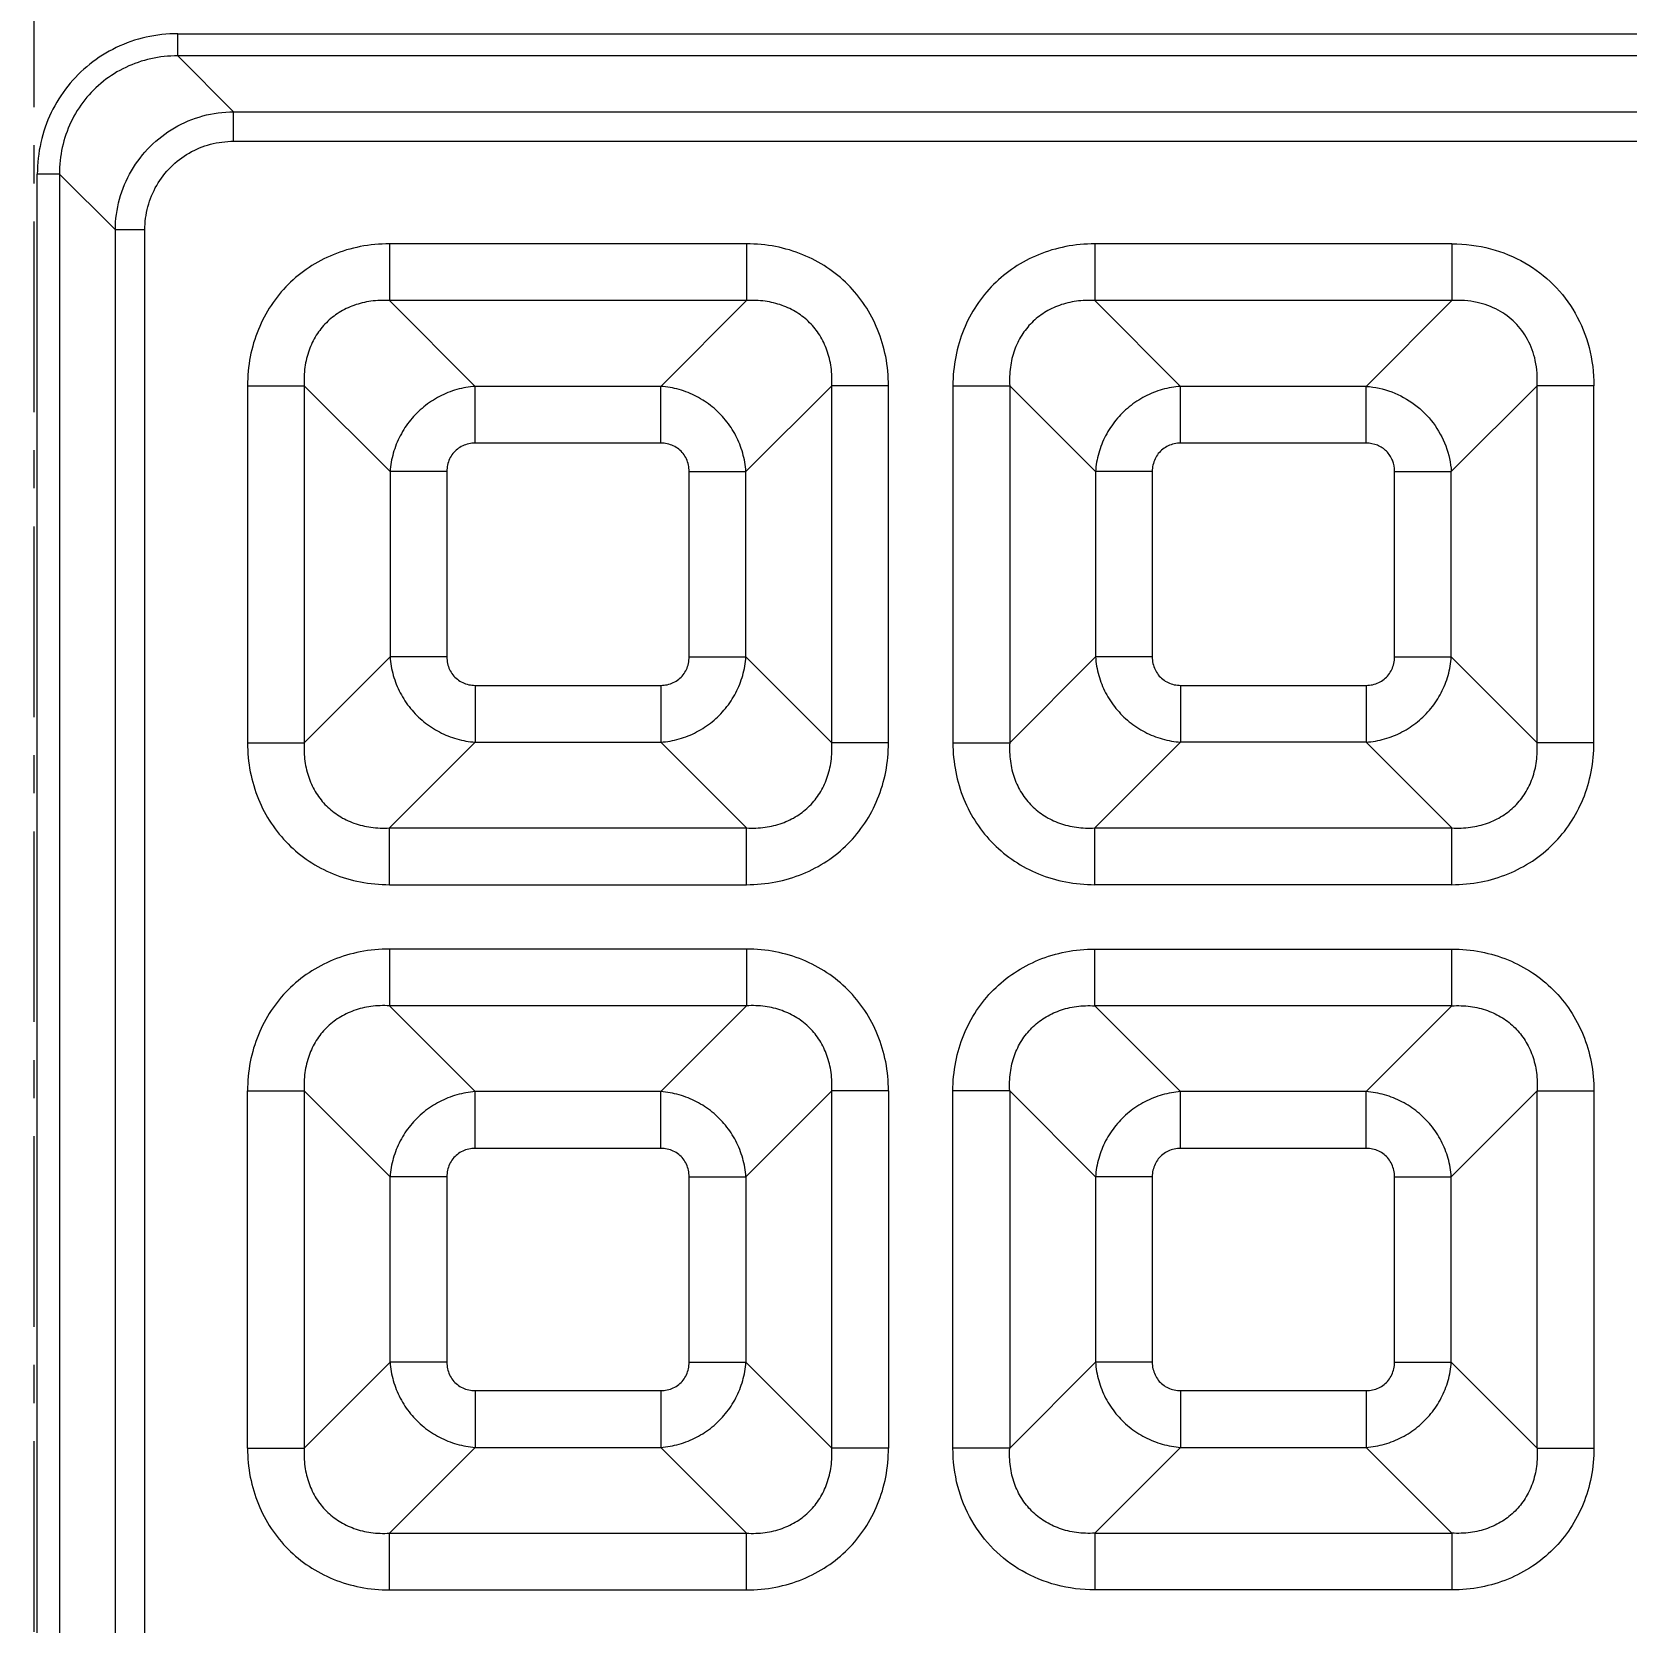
# Model space of a CAD drawing. Header units: millimetres. Extents: x 5536 to 6151, y 463 to 893.
# Drawn here: x 6035.2 to 6088.4, y 592 to 645 of the extents above; entities that cross this region are included whole.
import ezdxf

# ---------------------------------------------------------------- set-up
doc = ezdxf.new("R2010")
doc.units = ezdxf.units.MM
doc.header["$LTSCALE"] = 0.2
doc.linetypes.add('CENTER', pattern=[50.8, 31.75, -6.35, 6.35, -6.35])
doc.layers.get('0').update_dxf_attribs({"lineweight": 18})
doc.layers.add('poumianxian', color=2, linetype='Continuous', lineweight=18)
doc.layers.add('图层1', color=1, linetype='CENTER', lineweight=18)
doc.styles.add('標準', font='', dxfattribs={"width": 0.667})
doc.styles.get('標準').set_extended_font_data('pmingliu')
doc.dimstyles.new('222222', dxfattribs={"dimtxt": 4.5, "dimasz": 4.5, "dimexe": 1.25, "dimexo": 0.625, "dimtad": 1, "dimdsep": 46, "dimtxsty": '標準', "dimblk": '_CAXARROW', "dimcen": 0, "dimdle": 9, "dimclrd": 6, "dimclre": 6, "dimclrt": 2, "dimadec": 0, "dimazin": 0, "dimtfac": 0.707107, "dimtofl": 0, "dimtmove": 2, "dimatfit": 3, "dimfxl": 0, "dimfrac": 2, "dimtolj": 1, "dimarcsym": 0})
doc.dimstyles.new('ISO-25', dxfattribs={"dimtxt": 2.5, "dimasz": 2.5, "dimexe": 1.25, "dimexo": 0.625, "dimtad": 1, "dimdsep": 46, "dimtxsty": 'Standard', "dimblk": '_CAXARROW', "dimcen": 0, "dimdle": 5, "dimclrd": 4, "dimclre": 4, "dimclrt": 3, "dimadec": 0, "dimazin": 0, "dimtfac": 0.707107, "dimtofl": 0, "dimtmove": 2, "dimatfit": 3, "dimfxl": 0, "dimfrac": 2, "dimarcsym": 0})

# ---------------------------------------------------------------- blocks, each defined once
blk = doc.blocks.new('*X6')
at = {"layer": 'poumianxian'}
blk.add_hatch(color=6, dxfattribs=at).paths.add_polyline_path([(6122.675, 711.828), (6123.522, 710.591), (6119.386, 708.667)], flags=0)
at = {"layer": 'poumianxian', "color": 6, "lineweight": -2}
blk.add_line((6139.007, 722.105), (6123.098, 711.21), dxfattribs=at)
at = {"layer": 'poumianxian', "insert": (6131.14, 720.511), "char_height": 4.5, "width": 42.93346, "attachment_point": 5, "rotation": 34.4063, "style": '標準'}
blk.add_mtext('\\T1.004;%%C203.82', dxfattribs=at)
blk = doc.blocks.new('_CAXARROW')
blk.add_hatch(color=0).paths.add_polyline_path([(0, 0), (-1, 0.125), (-1, -0.125)], flags=0)
blk = doc.blocks.new('*X67')
at = {"layer": 'poumianxian'}
blk.add_hatch(color=6, dxfattribs=at).paths.add_polyline_path([(6068.567, 554.118), (6067.144, 553.641), (6066.427, 558.147)], flags=0)
at = {"layer": 'poumianxian', "color": 6, "lineweight": -2}
blk.add_line((6073.406, 537.303), (6067.855, 553.88), dxfattribs=at)
at = {"layer": 'poumianxian', "color": 2, "insert": (6074.341, 544.461), "char_height": 4.5, "width": 35.18959, "attachment_point": 5, "rotation": 288.5135, "style": '標準'}
blk.add_mtext('\\T1.004;R98.01', dxfattribs=at)

msp = doc.modelspace()

# ---------------------------------------------------------------- linework, layer by layer
for p, q in [((6040.105, 644.962), (6121.102, 644.962)), ((6040.105, 644.224), (6040.105, 644.962)), ((6119.944, 644.224), (6040.105, 644.224)), ((6041.966, 642.363), (6040.105, 644.224)), ((6041.966, 642.363), (6118.031, 642.363)), ((6041.966, 641.378), (6041.966, 642.363)), ((6041.966, 641.378), (6117.518, 641.378)), ((6035.427, 559.288), (6035.427, 640.284)), ((6036.166, 640.284), (6035.427, 640.284)), ((6036.166, 640.284), (6036.166, 560.445)), ((6038.026, 638.424), (6036.166, 640.284)), ((6039.011, 638.424), (6038.026, 638.424)), ((6038.026, 562.358), (6038.026, 638.424)), ((6039.011, 562.871), (6039.011, 638.424)), ((6059.055, 637.96), (6047.157, 637.96)), ((6047.157, 637.96), (6047.157, 636.069)), ((6059.055, 637.96), (6059.055, 636.069)), ((6082.555, 637.96), (6070.657, 637.96)), ((6070.657, 637.96), (6070.657, 636.069)), ((6082.555, 637.96), (6082.555, 636.069)), ((6059.055, 636.069), (6047.157, 636.069)), ((6050.016, 633.21), (6047.157, 636.069)), ((6056.197, 633.21), (6059.055, 636.069)), ((6082.555, 636.069), (6070.657, 636.069)), ((6073.516, 633.21), (6070.657, 636.069)), ((6079.697, 633.21), (6082.555, 636.069)), ((6042.43, 633.232), (6044.321, 633.232)), ((6042.43, 633.232), (6042.43, 621.334)), ((6047.179, 630.373), (6044.321, 633.232)), ((6044.321, 633.232), (6044.321, 621.334)), ((6056.197, 633.21), (6050.016, 633.21)), ((6050.016, 631.319), (6050.016, 633.21)), ((6056.197, 631.319), (6056.197, 633.21)), ((6059.033, 630.373), (6061.892, 633.232)), ((6063.783, 633.232), (6061.892, 633.232)), ((6061.892, 621.334), (6061.892, 633.232)), ((6063.783, 621.334), (6063.783, 633.232)), ((6065.93, 633.232), (6067.821, 633.232)), ((6065.93, 633.232), (6065.93, 621.334)), ((6070.679, 630.373), (6067.821, 633.232)), ((6067.821, 633.232), (6067.821, 621.334)), ((6079.697, 633.21), (6073.516, 633.21)), ((6073.516, 631.319), (6073.516, 633.21)), ((6079.697, 631.319), (6079.697, 633.21)), ((6082.533, 630.373), (6085.392, 633.232)), ((6087.283, 633.232), (6085.392, 633.232)), ((6085.392, 621.334), (6085.392, 633.232)), ((6087.283, 621.334), (6087.283, 633.232)), ((6056.197, 631.319), (6050.016, 631.319)), ((6079.697, 631.319), (6073.516, 631.319)), ((6049.07, 630.373), (6047.179, 630.373)), ((6047.179, 630.373), (6047.179, 624.193)), ((6049.07, 630.373), (6049.07, 624.193)), ((6057.142, 630.373), (6059.033, 630.373)), ((6057.142, 624.193), (6057.142, 630.373)), ((6059.033, 624.193), (6059.033, 630.373)), ((6072.57, 630.373), (6070.679, 630.373)), ((6070.679, 630.373), (6070.679, 624.193)), ((6072.57, 630.373), (6072.57, 624.193)), ((6080.642, 630.373), (6082.533, 630.373)), ((6080.642, 624.193), (6080.642, 630.373)), ((6082.533, 624.193), (6082.533, 630.373)), ((6047.179, 624.193), (6044.321, 621.334)), ((6049.07, 624.193), (6047.179, 624.193)), ((6057.142, 624.193), (6059.033, 624.193)), ((6059.033, 624.193), (6061.892, 621.334)), ((6070.679, 624.193), (6067.821, 621.334)), ((6072.57, 624.193), (6070.679, 624.193)), ((6080.642, 624.193), (6082.533, 624.193)), ((6082.533, 624.193), (6085.392, 621.334)), ((6050.016, 623.247), (6056.197, 623.247)), ((6050.016, 623.247), (6050.016, 621.356)), ((6056.197, 623.247), (6056.197, 621.356)), ((6073.516, 623.247), (6079.697, 623.247)), ((6073.516, 623.247), (6073.516, 621.356)), ((6079.697, 623.247), (6079.697, 621.356)), ((6042.43, 621.334), (6044.321, 621.334)), ((6050.016, 621.356), (6047.157, 618.497)), ((6050.016, 621.356), (6056.197, 621.356)), ((6056.197, 621.356), (6059.055, 618.497)), ((6063.783, 621.334), (6061.892, 621.334)), ((6065.93, 621.334), (6067.821, 621.334)), ((6073.516, 621.356), (6070.657, 618.497)), ((6079.697, 621.356), (6073.516, 621.356)), ((6079.697, 621.356), (6082.555, 618.497)), ((6087.283, 621.334), (6085.392, 621.334)), ((6047.157, 618.497), (6059.055, 618.497)), ((6047.157, 616.606), (6047.157, 618.497)), ((6059.055, 616.606), (6059.055, 618.497)), ((6070.657, 618.497), (6082.555, 618.497)), ((6070.657, 616.606), (6070.657, 618.497)), ((6082.555, 616.606), (6082.555, 618.497)), ((6047.157, 616.606), (6059.055, 616.606)), ((6082.555, 616.606), (6070.657, 616.606)), ((6059.055, 614.46), (6047.157, 614.46)), ((6047.157, 614.46), (6047.157, 612.569)), ((6059.055, 614.46), (6059.055, 612.569)), ((6070.657, 614.46), (6082.555, 614.46)), ((6070.657, 612.569), (6070.657, 614.46)), ((6082.555, 612.569), (6082.555, 614.46)), ((6059.055, 612.569), (6047.157, 612.569)), ((6050.016, 609.71), (6047.157, 612.569)), ((6056.197, 609.71), (6059.055, 612.569)), ((6082.555, 612.569), (6070.657, 612.569)), ((6070.657, 612.569), (6073.516, 609.71)), ((6079.697, 609.71), (6082.555, 612.569)), ((6042.43, 609.732), (6044.321, 609.732)), ((6042.43, 597.834), (6042.43, 609.732)), ((6047.179, 606.873), (6044.321, 609.732)), ((6044.321, 609.732), (6044.321, 597.834)), ((6056.197, 609.71), (6050.016, 609.71)), ((6050.016, 607.819), (6050.016, 609.71)), ((6056.197, 607.819), (6056.197, 609.71)), ((6059.033, 606.873), (6061.892, 609.732)), ((6063.783, 609.732), (6061.892, 609.732)), ((6061.892, 597.834), (6061.892, 609.732)), ((6063.783, 609.732), (6063.783, 597.834)), ((6067.821, 609.732), (6065.93, 609.732)), ((6065.93, 597.834), (6065.93, 609.732)), ((6070.679, 606.873), (6067.821, 609.732)), ((6067.821, 609.732), (6067.821, 597.834)), ((6079.697, 609.71), (6073.516, 609.71)), ((6073.516, 607.819), (6073.516, 609.71)), ((6079.697, 607.819), (6079.697, 609.71)), ((6082.533, 606.873), (6085.392, 609.732)), ((6085.392, 609.732), (6087.283, 609.732)), ((6085.392, 597.834), (6085.392, 609.732)), ((6087.283, 609.732), (6087.283, 597.834)), ((6056.197, 607.819), (6050.016, 607.819)), ((6079.697, 607.819), (6073.516, 607.819)), ((6049.07, 606.873), (6047.179, 606.873)), ((6047.179, 600.693), (6047.179, 606.873)), ((6049.07, 606.873), (6049.07, 600.693)), ((6057.142, 606.873), (6059.033, 606.873)), ((6057.142, 600.693), (6057.142, 606.873)), ((6059.033, 606.873), (6059.033, 600.693)), ((6072.57, 606.873), (6070.679, 606.873)), ((6070.679, 606.873), (6070.679, 600.693)), ((6072.57, 606.873), (6072.57, 600.693)), ((6080.642, 606.873), (6082.533, 606.873)), ((6080.642, 600.693), (6080.642, 606.873)), ((6082.533, 600.693), (6082.533, 606.873)), ((6047.179, 600.693), (6044.321, 597.834)), ((6049.07, 600.693), (6047.179, 600.693)), ((6057.142, 600.693), (6059.033, 600.693)), ((6059.033, 600.693), (6061.892, 597.834)), ((6070.679, 600.693), (6067.821, 597.834)), ((6072.57, 600.693), (6070.679, 600.693)), ((6080.642, 600.693), (6082.533, 600.693)), ((6082.533, 600.693), (6085.392, 597.834)), ((6050.016, 599.747), (6056.197, 599.747)), ((6050.016, 599.747), (6050.016, 597.856)), ((6056.197, 599.747), (6056.197, 597.856)), ((6073.516, 599.747), (6079.697, 599.747)), ((6073.516, 599.747), (6073.516, 597.856)), ((6079.697, 599.747), (6079.697, 597.856)), ((6042.43, 597.834), (6044.321, 597.834)), ((6050.016, 597.856), (6047.157, 594.997)), ((6050.016, 597.856), (6056.197, 597.856)), ((6056.197, 597.856), (6059.055, 594.997)), ((6063.783, 597.834), (6061.892, 597.834)), ((6067.821, 597.834), (6065.93, 597.834)), ((6073.516, 597.856), (6070.657, 594.997)), ((6073.516, 597.856), (6079.697, 597.856)), ((6082.555, 594.997), (6079.697, 597.856)), ((6085.392, 597.834), (6087.283, 597.834)), ((6047.157, 594.997), (6059.055, 594.997)), ((6047.157, 593.106), (6047.157, 594.997)), ((6059.055, 593.106), (6059.055, 594.997)), ((6070.657, 594.997), (6082.555, 594.997)), ((6070.657, 594.997), (6070.657, 593.106)), ((6082.555, 594.997), (6082.555, 593.106)), ((6047.157, 593.106), (6059.055, 593.106)), ((6082.555, 593.106), (6070.657, 593.106))]:
    msp.add_line(p, q)
for radius in [86.907, 86.782, 86.133]:
    msp.add_circle((6035.306, 645.083), radius)
for centre, radius, start, end in [((6035.306, 651.083), 101.525, 276.18953, 78.43129), ((6035.306, 651.083), 101.026, 276.18953, 78.40811), ((6035.306, 651.083), 99.942, 290.91041, 78.28065), ((6035.306, 651.083), 99.642, 290.91041, 78.28065), ((6035.306, 651.083), 99.525, 291.11656, 78.26666), ((6035.306, 651.083), 99.026, 291.13618, 78.17063), ((6035.306, 651.083), 101.908, 285.36306, 61.55753), ((6035.306, 645.083), 85.795, 270.08059, 359.91941), ((6035.306, 645.083), 85.155, 270.90297, 359.09703), ((6035.306, 645.083), 83.28, 272.22396, 357.77604), ((6035.306, 645.083), 82.295, 272.58039, 357.41961)]:
    msp.add_arc(centre, radius, start, end)
for points, knots in [([(6040.105, 644.962), (6039.75, 644.962), (6039.043, 644.884), (6038.042, 644.536), (6037.151, 643.977), (6036.41, 643.236), (6035.852, 642.344), (6035.505, 641.343), (6035.427, 640.637), (6035.427, 640.284)], [0, 0, 0, 0, 15260.368967, 30344.738785, 45283.365074, 60186.24168, 75116.276792, 90226.951179, 105420.298651, 105420.298651, 105420.298651, 105420.298651]), ([(6040.105, 644.224), (6039.805, 644.225), (6039.207, 644.162), (6038.36, 643.872), (6037.608, 643.403), (6036.984, 642.779), (6036.516, 642.026), (6036.226, 641.18), (6036.164, 640.583), (6036.166, 640.284)], [0, 0, 0, 0, 15313.429132, 30403.755674, 45315.775425, 60172.622704, 75072.808352, 90187.805716, 105436.607149, 105436.607149, 105436.607149, 105436.607149]), ([(6038.026, 638.424), (6038.029, 638.768), (6038.123, 639.458), (6038.523, 640.416), (6039.154, 641.236), (6039.975, 641.866), (6040.932, 642.266), (6041.621, 642.36), (6041.966, 642.363)], [0, 0, 0, 0, 15325.085081, 30530.40399, 45665.97885, 60800.418058, 76005.221755, 91312.676571, 91312.676571, 91312.676571, 91312.676571]), ([(6039.011, 638.424), (6039.011, 638.683), (6039.078, 639.202), (6039.375, 639.925), (6039.847, 640.542), (6040.465, 641.015), (6041.187, 641.311), (6041.706, 641.378), (6041.966, 641.378)], [0, 0, 0, 0, 15354.231121, 30546.914515, 45659.636686, 60792.133153, 76004.591752, 91332.079896, 91332.079896, 91332.079896, 91332.079896]), ([(6047.157, 637.96), (6046.832, 637.96), (6046.191, 637.9), (6045.282, 637.63), (6044.466, 637.199), (6043.764, 636.625), (6043.189, 635.922), (6042.758, 635.106), (6042.489, 634.196), (6042.43, 633.556), (6042.43, 633.232)], [0, 0, 0, 0, 15593.578089, 30681.612361, 45256.616164, 59600.836974, 73947.089115, 88525.481489, 103624.191241, 119178.976334, 119178.976334, 119178.976334, 119178.976334]), ([(6063.783, 633.232), (6063.783, 633.557), (6063.723, 634.198), (6063.453, 635.107), (6063.022, 635.923), (6062.448, 636.626), (6061.745, 637.2), (6060.929, 637.631), (6060.02, 637.9), (6059.379, 637.96), (6059.055, 637.96)], [0, 0, 0, 0, 15643.965034, 30780.752706, 45402.852172, 59793.422925, 74186.031573, 88811.53056, 103959.028207, 119564.074895, 119564.074895, 119564.074895, 119564.074895]), ([(6070.657, 637.96), (6070.332, 637.96), (6069.691, 637.9), (6068.782, 637.63), (6067.966, 637.199), (6067.264, 636.625), (6066.689, 635.922), (6066.258, 635.106), (6065.989, 634.196), (6065.93, 633.556), (6065.93, 633.232)], [0, 0, 0, 0, 15657.034314, 30806.467559, 45440.782619, 59843.375542, 74248.008061, 88885.725481, 104045.877649, 119663.961104, 119663.961104, 119663.961104, 119663.961104]), ([(6082.555, 637.96), (6082.988, 637.96), (6083.835, 637.854), (6084.998, 637.381), (6085.969, 636.639), (6086.709, 635.665), (6087.178, 634.505), (6087.283, 633.661), (6087.283, 633.232)], [0, 0, 0, 0, 16055.589247, 31290.242536, 46090.400105, 60892.430325, 76150.089493, 92063.39434, 92063.39434, 92063.39434, 92063.39434]), ([(6047.157, 636.069), (6046.952, 636.081), (6046.55, 636.068), (6045.977, 635.932), (6045.471, 635.688), (6045.042, 635.346), (6044.701, 634.918), (6044.457, 634.411), (6044.321, 633.839), (6044.308, 633.437), (6044.321, 633.232)], [0, 0, 0, 0, 16046.287628, 31221.446285, 45611.592448, 59626.665333, 73640.268416, 88029.552466, 103211.859495, 119223.876422, 119223.876422, 119223.876422, 119223.876422]), ([(6061.892, 633.232), (6061.904, 633.437), (6061.891, 633.84), (6061.755, 634.412), (6061.511, 634.919), (6061.17, 635.347), (6060.741, 635.688), (6060.234, 635.932), (6059.662, 636.068), (6059.26, 636.081), (6059.055, 636.069)], [0, 0, 0, 0, 16090.926232, 31308.300129, 45738.477732, 59792.538658, 73845.12569, 88274.438787, 103498.980939, 119555.541134, 119555.541134, 119555.541134, 119555.541134]), ([(6070.657, 636.069), (6070.452, 636.081), (6070.05, 636.068), (6069.477, 635.932), (6068.971, 635.688), (6068.542, 635.346), (6068.201, 634.918), (6067.957, 634.411), (6067.821, 633.839), (6067.808, 633.437), (6067.821, 633.232)], [0, 0, 0, 0, 16111.562762, 31348.452864, 45797.137096, 59869.22228, 73939.831683, 88387.650296, 103631.717848, 119708.870498, 119708.870498, 119708.870498, 119708.870498]), ([(6085.392, 633.232), (6085.409, 633.511), (6085.374, 634.047), (6085.113, 634.773), (6084.681, 635.357), (6084.097, 635.789), (6083.37, 636.051), (6082.834, 636.085), (6082.555, 636.069)], [0, 0, 0, 0, 16862.704826, 31961.654566, 46028.054218, 60093.451027, 75190.487106, 92077.878092, 92077.878092, 92077.878092, 92077.878092]), ([(6050.016, 633.21), (6049.809, 633.196), (6049.397, 633.124), (6048.814, 632.891), (6048.289, 632.545), (6047.844, 632.1), (6047.498, 631.575), (6047.266, 630.992), (6047.194, 630.58), (6047.179, 630.373)], [0, 0, 0, 0, 15058.728496, 30161.663859, 45291.05423, 60429.479019, 75558.557828, 90661.45527, 105715.421845, 105715.421845, 105715.421845, 105715.421845]), ([(6059.033, 630.373), (6059.019, 630.58), (6058.947, 630.993), (6058.715, 631.576), (6058.368, 632.101), (6057.924, 632.545), (6057.399, 632.891), (6056.816, 633.124), (6056.403, 633.196), (6056.197, 633.21)], [0, 0, 0, 0, 15085.117748, 30214.51983, 45370.423285, 60535.376988, 75690.968333, 90820.33243, 105900.679912, 105900.679912, 105900.679912, 105900.679912]), ([(6073.516, 633.21), (6073.309, 633.196), (6072.897, 633.124), (6072.314, 632.891), (6071.789, 632.545), (6071.344, 632.1), (6070.998, 631.575), (6070.766, 630.992), (6070.694, 630.58), (6070.679, 630.373)], [0, 0, 0, 0, 15119.779449, 30283.944988, 45474.67279, 60674.471636, 75864.886611, 91029.014076, 106144.012299, 106144.012299, 106144.012299, 106144.012299]), ([(6079.697, 633.21), (6079.986, 633.19), (6080.563, 633.064), (6081.336, 632.639), (6081.961, 632.015), (6082.387, 631.241), (6082.513, 630.663), (6082.533, 630.373)], [0, 0, 0, 0, 15659.178525, 31333.508688, 46977.75191, 62688.4226, 78363.931373, 78363.931373, 78363.931373, 78363.931373]), ([(6050.016, 631.319), (6049.943, 631.319), (6049.799, 631.304), (6049.596, 631.235), (6049.415, 631.124), (6049.266, 630.974), (6049.154, 630.794), (6049.085, 630.59), (6049.07, 630.446), (6049.07, 630.373)], [0, 0, 0, 0, 15456.73219, 30580.718652, 45469.704181, 60279.326255, 75175.293249, 90305.068228, 105756.126109, 105756.126109, 105756.126109, 105756.126109]), ([(6057.142, 630.373), (6057.142, 630.446), (6057.127, 630.59), (6057.058, 630.794), (6056.947, 630.974), (6056.798, 631.124), (6056.617, 631.235), (6056.413, 631.304), (6056.269, 631.319), (6056.197, 631.319)], [0, 0, 0, 0, 15476.842788, 30620.506915, 45528.864352, 60357.755076, 75273.103068, 90422.563236, 105893.724332, 105893.724332, 105893.724332, 105893.724332]), ([(6073.516, 631.319), (6073.443, 631.319), (6073.299, 631.304), (6073.096, 631.235), (6072.915, 631.124), (6072.766, 630.974), (6072.654, 630.794), (6072.585, 630.59), (6072.57, 630.446), (6072.57, 630.373)], [0, 0, 0, 0, 15519.373769, 30704.653291, 45653.979489, 60523.620596, 75479.956553, 90671.04805, 106184.724514, 106184.724514, 106184.724514, 106184.724514]), ([(6080.642, 630.373), (6080.642, 630.5), (6080.596, 630.75), (6080.389, 631.065), (6080.074, 631.273), (6079.824, 631.319), (6079.697, 631.319)], [0, 0, 0, 0, 16444.650625, 32026.471404, 47622.633158, 64092.889158, 64092.889158, 64092.889158, 64092.889158]), ([(6047.179, 624.193), (6047.193, 623.986), (6047.266, 623.573), (6047.498, 622.991), (6047.844, 622.465), (6048.289, 622.021), (6048.814, 621.675), (6049.397, 621.442), (6049.809, 621.37), (6050.016, 621.356)], [0, 0, 0, 0, 15067.495577, 30179.223755, 45317.422348, 60464.660616, 75602.547463, 90714.237701, 105776.968584, 105776.968584, 105776.968584, 105776.968584]), ([(6049.07, 624.193), (6049.07, 624.12), (6049.085, 623.976), (6049.154, 623.772), (6049.265, 623.592), (6049.415, 623.442), (6049.595, 623.331), (6049.799, 623.262), (6049.943, 623.247), (6050.016, 623.247)], [0, 0, 0, 0, 15464.132916, 30595.360786, 45491.475202, 60308.188165, 75211.287389, 90348.306546, 105806.762437, 105806.762437, 105806.762437, 105806.762437]), ([(6056.197, 621.356), (6056.403, 621.37), (6056.816, 621.442), (6057.399, 621.675), (6057.924, 622.021), (6058.369, 622.466), (6058.715, 622.991), (6058.947, 623.574), (6059.019, 623.986), (6059.033, 624.193)], [0, 0, 0, 0, 15093.889928, 30232.08994, 45396.806737, 60570.579045, 75734.98355, 90873.145556, 105962.262444, 105962.262444, 105962.262444, 105962.262444]), ([(6056.197, 623.247), (6056.269, 623.247), (6056.413, 623.262), (6056.617, 623.331), (6056.798, 623.442), (6056.947, 623.592), (6057.058, 623.772), (6057.127, 623.976), (6057.142, 624.12), (6057.142, 624.193)], [0, 0, 0, 0, 15484.245982, 30635.153931, 45550.642633, 60386.626609, 75309.109204, 90465.815973, 105944.377545, 105944.377545, 105944.377545, 105944.377545]), ([(6070.679, 624.193), (6070.693, 623.986), (6070.766, 623.573), (6070.998, 622.991), (6071.344, 622.465), (6071.789, 622.021), (6072.314, 621.675), (6072.897, 621.442), (6073.309, 621.37), (6073.516, 621.356)], [0, 0, 0, 0, 15128.554744, 30301.521336, 45501.06561, 60709.686193, 75908.917458, 91081.845956, 106205.616698, 106205.616698, 106205.616698, 106205.616698]), ([(6072.57, 624.193), (6072.57, 624.12), (6072.585, 623.976), (6072.654, 623.772), (6072.765, 623.592), (6072.915, 623.442), (6073.095, 623.331), (6073.299, 623.262), (6073.443, 623.247), (6073.516, 623.247)], [0, 0, 0, 0, 15526.78086, 30719.308015, 45675.769231, 60552.507325, 75515.981646, 90714.32355, 106235.404386, 106235.404386, 106235.404386, 106235.404386]), ([(6079.697, 621.356), (6079.903, 621.37), (6080.316, 621.442), (6080.899, 621.675), (6081.424, 622.021), (6081.869, 622.466), (6082.215, 622.991), (6082.447, 623.574), (6082.519, 623.986), (6082.533, 624.193)], [0, 0, 0, 0, 15154.950364, 30354.390064, 45580.453818, 60815.609716, 76041.359915, 91240.761454, 106390.91947, 106390.91947, 106390.91947, 106390.91947]), ([(6079.697, 623.247), (6079.769, 623.247), (6079.913, 623.262), (6080.117, 623.331), (6080.298, 623.442), (6080.447, 623.592), (6080.558, 623.772), (6080.627, 623.976), (6080.642, 624.12), (6080.642, 624.193)], [0, 0, 0, 0, 15546.894724, 30759.102742, 45734.939013, 60630.948885, 75613.807346, 90831.837646, 106373.024961, 106373.024961, 106373.024961, 106373.024961]), ([(6042.43, 621.334), (6042.43, 621.009), (6042.49, 620.368), (6042.759, 619.459), (6043.19, 618.643), (6043.765, 617.94), (6044.467, 617.366), (6045.284, 616.935), (6046.193, 616.666), (6046.833, 616.606), (6047.157, 616.606)], [0, 0, 0, 0, 15611.799385, 30717.46422, 45309.499102, 59670.481317, 74033.49724, 88628.924653, 103745.277441, 119318.238501, 119318.238501, 119318.238501, 119318.238501]), ([(6044.321, 621.334), (6044.308, 621.129), (6044.321, 620.726), (6044.457, 620.154), (6044.702, 619.647), (6045.043, 619.219), (6045.472, 618.878), (6045.979, 618.634), (6046.55, 618.498), (6046.953, 618.485), (6047.157, 618.497)], [0, 0, 0, 0, 16063.24476, 31254.439971, 45659.793115, 59689.67662, 73718.088768, 88122.578889, 103320.930024, 119349.86787, 119349.86787, 119349.86787, 119349.86787]), ([(6059.055, 618.497), (6059.26, 618.485), (6059.663, 618.498), (6060.235, 618.634), (6060.742, 618.878), (6061.171, 619.22), (6061.512, 619.648), (6061.755, 620.155), (6061.892, 620.727), (6061.904, 621.129), (6061.892, 621.334)], [0, 0, 0, 0, 16107.895891, 31341.318189, 45786.714008, 59855.596493, 73923.00353, 88367.533929, 103608.132044, 119681.625655, 119681.625655, 119681.625655, 119681.625655]), ([(6059.055, 616.606), (6059.38, 616.606), (6060.021, 616.666), (6060.931, 616.936), (6061.747, 617.367), (6062.449, 617.941), (6063.023, 618.644), (6063.454, 619.46), (6063.723, 620.37), (6063.783, 621.01), (6063.783, 621.334)], [0, 0, 0, 0, 15662.203894, 30816.639123, 45455.786085, 59863.1344, 74272.522988, 88915.073434, 104080.231124, 119703.471298, 119703.471298, 119703.471298, 119703.471298]), ([(6065.93, 621.334), (6065.93, 621.009), (6065.99, 620.368), (6066.259, 619.459), (6066.69, 618.643), (6067.265, 617.94), (6067.967, 617.366), (6068.784, 616.935), (6069.693, 616.666), (6070.333, 616.606), (6070.657, 616.606)], [0, 0, 0, 0, 15675.272038, 30842.351743, 45493.713237, 59913.082677, 74334.494093, 88989.261911, 104167.073023, 119803.348832, 119803.348832, 119803.348832, 119803.348832]), ([(6067.821, 621.334), (6067.808, 621.129), (6067.821, 620.726), (6067.957, 620.154), (6068.202, 619.647), (6068.543, 619.219), (6068.972, 618.878), (6069.479, 618.634), (6070.05, 618.498), (6070.453, 618.485), (6070.657, 618.497)], [0, 0, 0, 0, 16128.534556, 31381.475077, 45845.37944, 59932.288051, 74017.719324, 88480.757157, 103740.882687, 119834.970887, 119834.970887, 119834.970887, 119834.970887]), ([(6082.555, 618.497), (6082.76, 618.485), (6083.163, 618.498), (6083.735, 618.634), (6084.242, 618.878), (6084.671, 619.22), (6085.012, 619.648), (6085.255, 620.155), (6085.392, 620.727), (6085.404, 621.129), (6085.392, 621.334)], [0, 0, 0, 0, 16173.187588, 31468.356994, 45972.305737, 60098.214987, 74222.64281, 88725.722625, 104028.096935, 120166.742796, 120166.742796, 120166.742796, 120166.742796]), ([(6082.555, 616.606), (6082.88, 616.606), (6083.521, 616.666), (6084.431, 616.936), (6085.247, 617.367), (6085.949, 617.941), (6086.523, 618.644), (6086.954, 619.46), (6087.223, 620.37), (6087.283, 621.01), (6087.283, 621.334)], [0, 0, 0, 0, 15725.67888, 30941.531236, 45640.006992, 60105.744678, 74573.530905, 89275.423938, 104502.042211, 120188.599461, 120188.599461, 120188.599461, 120188.599461]), ([(6047.157, 614.46), (6046.832, 614.46), (6046.191, 614.4), (6045.282, 614.13), (6044.466, 613.699), (6043.764, 613.125), (6043.189, 612.422), (6042.758, 611.606), (6042.489, 610.696), (6042.43, 610.056), (6042.43, 609.732)], [0, 0, 0, 0, 15620.388325, 30734.363646, 45334.426437, 59703.309448, 74074.227281, 88677.68447, 103802.353625, 119383.882257, 119383.882257, 119383.882257, 119383.882257]), ([(6063.783, 609.732), (6063.783, 610.057), (6063.723, 610.698), (6063.453, 611.607), (6063.022, 612.423), (6062.448, 613.126), (6061.745, 613.7), (6060.929, 614.131), (6060.02, 614.4), (6059.379, 614.46), (6059.055, 614.46)], [0, 0, 0, 0, 15670.798436, 30833.549572, 45480.729679, 59895.983942, 74313.279596, 88963.865056, 104137.344537, 119769.157872, 119769.157872, 119769.157872, 119769.157872]), ([(6065.93, 609.732), (6065.93, 610.056), (6065.989, 610.697), (6066.259, 611.606), (6066.69, 612.423), (6067.264, 613.125), (6067.967, 613.7), (6068.783, 614.131), (6069.693, 614.4), (6070.333, 614.46), (6070.657, 614.46)], [0, 0, 0, 0, 15658.621421, 30841.103674, 45503.522858, 59933.175465, 74363.38681, 89026.456602, 104210.677807, 119861.746341, 119861.746341, 119861.746341, 119861.746341]), ([(6082.555, 614.46), (6082.88, 614.46), (6083.52, 614.4), (6084.43, 614.13), (6085.246, 613.699), (6085.949, 613.125), (6086.523, 612.422), (6086.954, 611.606), (6087.223, 610.697), (6087.283, 610.056), (6087.283, 609.732)], [0, 0, 0, 0, 15706.094027, 30934.605364, 45641.476946, 60114.876265, 74588.836016, 89296.360177, 104526.615738, 120225.13398, 120225.13398, 120225.13398, 120225.13398]), ([(6047.157, 612.569), (6046.952, 612.581), (6046.55, 612.568), (6045.977, 612.432), (6045.471, 612.188), (6045.042, 611.846), (6044.701, 611.418), (6044.457, 610.911), (6044.321, 610.339), (6044.308, 609.937), (6044.321, 609.732)], [0, 0, 0, 0, 16073.877685, 31275.128577, 45690.017217, 59729.187679, 73766.885811, 88180.910859, 103389.322412, 119428.870471, 119428.870471, 119428.870471, 119428.870471]), ([(6061.892, 609.732), (6061.904, 609.937), (6061.891, 610.34), (6061.755, 610.912), (6061.511, 611.419), (6061.17, 611.847), (6060.741, 612.188), (6060.234, 612.432), (6059.662, 612.568), (6059.26, 612.581), (6059.055, 612.569)], [0, 0, 0, 0, 16118.535082, 31362.018985, 45816.955921, 59895.130838, 73971.829333, 88425.90028, 103676.564737, 119760.674817, 119760.674817, 119760.674817, 119760.674817]), ([(6067.821, 609.732), (6067.808, 609.937), (6067.821, 610.339), (6067.957, 610.911), (6068.201, 611.418), (6068.542, 611.847), (6068.971, 612.188), (6069.478, 612.432), (6070.05, 612.568), (6070.453, 612.581), (6070.657, 612.569)], [0, 0, 0, 0, 16117.633313, 31385.599948, 45860.569546, 59958.024099, 74055.127022, 88530.014296, 103799.055832, 119909.657092, 119909.657092, 119909.657092, 119909.657092]), ([(6082.555, 612.569), (6082.76, 612.581), (6083.162, 612.568), (6083.734, 612.432), (6084.242, 612.188), (6084.67, 611.847), (6085.011, 611.418), (6085.255, 610.911), (6085.392, 610.339), (6085.404, 609.937), (6085.392, 609.732)], [0, 0, 0, 0, 16160.467208, 31469.00968, 45982.447664, 60117.367324, 74251.934421, 88765.28986, 104074.910091, 120228.326557, 120228.326557, 120228.326557, 120228.326557]), ([(6050.016, 609.71), (6049.809, 609.696), (6049.397, 609.624), (6048.814, 609.391), (6048.289, 609.045), (6047.844, 608.6), (6047.498, 608.075), (6047.266, 607.492), (6047.194, 607.08), (6047.179, 606.873)], [0, 0, 0, 0, 15083.039713, 30210.357662, 45364.173329, 60527.037999, 75680.5416, 90807.821567, 105886.091672, 105886.091672, 105886.091672, 105886.091672]), ([(6059.033, 606.873), (6059.019, 607.08), (6058.947, 607.493), (6058.715, 608.076), (6058.368, 608.601), (6057.924, 609.045), (6057.399, 609.391), (6056.816, 609.624), (6056.403, 609.696), (6056.197, 609.71)], [0, 0, 0, 0, 15109.441346, 30263.238431, 45443.579621, 60632.985651, 75813.014227, 90966.773265, 106071.436654, 106071.436654, 106071.436654, 106071.436654]), ([(6073.516, 609.71), (6073.309, 609.696), (6072.897, 609.624), (6072.314, 609.391), (6071.789, 609.045), (6071.344, 608.6), (6070.998, 608.075), (6070.766, 607.492), (6070.694, 607.08), (6070.679, 606.873)], [0, 0, 0, 0, 15144.110021, 30332.677555, 45547.850095, 60772.108277, 75986.967487, 91175.496886, 106314.817984, 106314.817984, 106314.817984, 106314.817984]), ([(6082.533, 606.873), (6082.519, 607.08), (6082.447, 607.493), (6082.215, 608.076), (6081.868, 608.601), (6081.424, 609.045), (6080.899, 609.391), (6080.316, 609.624), (6079.903, 609.696), (6079.697, 609.71)], [0, 0, 0, 0, 15170.512873, 30385.560765, 45627.260052, 60878.060819, 76119.446229, 91334.455921, 106500.171522, 106500.171522, 106500.171522, 106500.171522]), ([(6050.016, 607.819), (6049.943, 607.819), (6049.799, 607.804), (6049.596, 607.735), (6049.415, 607.624), (6049.266, 607.474), (6049.154, 607.294), (6049.085, 607.09), (6049.07, 606.946), (6049.07, 606.873)], [0, 0, 0, 0, 15481.687454, 30630.091954, 45543.116106, 60376.64867, 75296.665559, 90450.867921, 105926.871904, 105926.871904, 105926.871904, 105926.871904]), ([(6057.142, 606.873), (6057.142, 606.946), (6057.127, 607.09), (6057.058, 607.294), (6056.947, 607.474), (6056.798, 607.624), (6056.617, 607.735), (6056.413, 607.804), (6056.269, 607.819), (6056.197, 607.819)], [0, 0, 0, 0, 15501.805801, 30669.89555, 45602.299075, 60455.107713, 75394.513068, 90568.408206, 106064.523152, 106064.523152, 106064.523152, 106064.523152]), ([(6073.516, 607.819), (6073.443, 607.819), (6073.299, 607.804), (6073.096, 607.735), (6072.915, 607.624), (6072.766, 607.474), (6072.654, 607.294), (6072.585, 607.09), (6072.57, 606.946), (6072.57, 606.873)], [0, 0, 0, 0, 15544.348835, 30754.06577, 45727.449666, 60621.020235, 75601.425171, 90816.963434, 106355.605795, 106355.605795, 106355.605795, 106355.605795]), ([(6080.642, 606.873), (6080.642, 606.946), (6080.627, 607.09), (6080.558, 607.294), (6080.447, 607.474), (6080.298, 607.624), (6080.117, 607.735), (6079.913, 607.804), (6079.769, 607.819), (6079.697, 607.819)], [0, 0, 0, 0, 15564.467942, 30793.870868, 45786.634868, 60699.482239, 75699.276373, 90934.508155, 106493.262237, 106493.262237, 106493.262237, 106493.262237]), ([(6047.179, 600.693), (6047.193, 600.486), (6047.266, 600.073), (6047.498, 599.491), (6047.844, 598.965), (6048.289, 598.521), (6048.814, 598.175), (6049.397, 597.942), (6049.809, 597.87), (6050.016, 597.856)], [0, 0, 0, 0, 15091.886118, 30228.076439, 45390.780023, 60562.537916, 75724.92925, 90861.081569, 105948.195281, 105948.195281, 105948.195281, 105948.195281]), ([(6049.07, 600.693), (6049.07, 600.62), (6049.085, 600.476), (6049.154, 600.272), (6049.265, 600.092), (6049.415, 599.942), (6049.595, 599.831), (6049.799, 599.762), (6049.943, 599.747), (6050.016, 599.747)], [0, 0, 0, 0, 15489.14965, 30644.855704, 45565.067956, 60405.750305, 75332.958664, 90494.465375, 105977.928815, 105977.928815, 105977.928815, 105977.928815]), ([(6056.197, 597.856), (6056.403, 597.87), (6056.816, 597.942), (6057.399, 598.175), (6057.924, 598.521), (6058.369, 598.966), (6058.715, 599.491), (6058.947, 600.074), (6059.019, 600.486), (6059.033, 600.693)], [0, 0, 0, 0, 15118.292694, 30280.967112, 45470.201183, 60668.505406, 75857.426681, 91020.06303, 106133.574968, 106133.574968, 106133.574968, 106133.574968]), ([(6056.197, 599.747), (6056.269, 599.747), (6056.413, 599.762), (6056.617, 599.831), (6056.798, 599.942), (6056.947, 600.092), (6057.058, 600.272), (6057.127, 600.476), (6057.142, 600.62), (6057.142, 600.693)], [0, 0, 0, 0, 15509.270377, 30684.664007, 45624.257924, 60484.218627, 75430.817739, 90612.019561, 106115.596342, 106115.596342, 106115.596342, 106115.596342]), ([(6070.679, 600.693), (6070.693, 600.486), (6070.766, 600.073), (6070.998, 599.491), (6071.344, 598.965), (6071.789, 598.521), (6072.314, 598.175), (6072.897, 597.942), (6073.309, 597.87), (6073.516, 597.856)], [0, 0, 0, 0, 15152.964292, 30350.412087, 45574.480448, 60807.63976, 76031.394607, 91228.804246, 106376.976815, 106376.976815, 106376.976815, 106376.976815]), ([(6072.57, 600.693), (6072.57, 600.62), (6072.585, 600.476), (6072.654, 600.272), (6072.765, 600.092), (6072.915, 599.942), (6073.095, 599.831), (6073.299, 599.762), (6073.443, 599.747), (6073.516, 599.747)], [0, 0, 0, 0, 15551.817126, 30768.841578, 45749.419444, 60650.145637, 75637.747917, 90860.596494, 106406.704404, 106406.704404, 106406.704404, 106406.704404]), ([(6079.697, 599.747), (6079.769, 599.747), (6079.913, 599.762), (6080.117, 599.831), (6080.298, 599.942), (6080.447, 600.092), (6080.558, 600.272), (6080.627, 600.476), (6080.642, 600.62), (6080.642, 600.693)], [0, 0, 0, 0, 15571.938594, 30808.651347, 45808.611592, 60728.61685, 75735.610597, 90978.155011, 106544.377003, 106544.377003, 106544.377003, 106544.377003]), ([(6079.697, 597.856), (6079.903, 597.87), (6080.316, 597.942), (6080.899, 598.175), (6081.424, 598.521), (6081.869, 598.966), (6082.215, 599.491), (6082.447, 600.074), (6082.519, 600.486), (6082.533, 600.693)], [0, 0, 0, 0, 15179.372053, 30403.305132, 45653.90517, 60913.612003, 76163.89798, 91387.792837, 106562.364817, 106562.364817, 106562.364817, 106562.364817]), ([(6042.43, 597.834), (6042.43, 597.509), (6042.49, 596.868), (6042.759, 595.959), (6043.19, 595.143), (6043.765, 594.44), (6044.467, 593.866), (6045.284, 593.435), (6046.193, 593.166), (6046.833, 593.106), (6047.157, 593.106)], [0, 0, 0, 0, 15638.768155, 30770.527431, 45387.769479, 59773.559726, 74161.387193, 88782.027633, 103924.493326, 119524.356064, 119524.356064, 119524.356064, 119524.356064]), ([(6044.321, 597.834), (6044.308, 597.629), (6044.321, 597.226), (6044.457, 596.654), (6044.702, 596.147), (6045.043, 595.719), (6045.472, 595.378), (6045.979, 595.134), (6046.55, 594.998), (6046.953, 594.985), (6047.157, 594.997)], [0, 0, 0, 0, 16090.976323, 31308.39759, 45738.620115, 59792.72479, 73845.355568, 88274.71358, 103499.303125, 119555.913306, 119555.913306, 119555.913306, 119555.913306]), ([(6059.055, 594.997), (6059.26, 594.985), (6059.663, 594.998), (6060.235, 595.134), (6060.742, 595.378), (6061.171, 595.72), (6061.512, 596.148), (6061.755, 596.655), (6061.892, 597.227), (6061.904, 597.629), (6061.892, 597.834)], [0, 0, 0, 0, 16135.645812, 31395.311529, 45865.593193, 59958.712883, 74050.354584, 88519.769336, 103786.623233, 119887.807499, 119887.807499, 119887.807499, 119887.807499]), ([(6059.055, 593.106), (6059.38, 593.106), (6060.021, 593.166), (6060.931, 593.436), (6061.747, 593.867), (6062.449, 594.441), (6063.023, 595.144), (6063.454, 595.96), (6063.723, 596.87), (6063.783, 597.51), (6063.783, 597.834)], [0, 0, 0, 0, 15689.195266, 30869.746807, 45534.122061, 59966.2992, 74400.520127, 89068.304731, 104259.597212, 119909.76161, 119909.76161, 119909.76161, 119909.76161]), ([(6070.657, 593.106), (6070.225, 593.106), (6069.379, 593.212), (6068.217, 593.684), (6067.245, 594.426), (6066.504, 595.399), (6066.034, 596.56), (6065.93, 597.405), (6065.93, 597.834)], [0, 0, 0, 0, 16035.920686, 31263.358834, 46079.269772, 60893.938627, 76135.079408, 92076.110178, 92076.110178, 92076.110178, 92076.110178]), ([(6070.657, 594.997), (6070.453, 594.985), (6070.05, 594.998), (6069.478, 595.134), (6068.971, 595.378), (6068.542, 595.719), (6068.201, 596.148), (6067.957, 596.655), (6067.821, 597.227), (6067.808, 597.629), (6067.821, 597.834)], [0, 0, 0, 0, 16137.668863, 31424.614845, 45917.57803, 60032.556884, 74147.183674, 88640.06443, 103928.08665, 120058.714721, 120058.714721, 120058.714721, 120058.714721]), ([(6085.392, 597.834), (6085.404, 597.629), (6085.392, 597.227), (6085.255, 596.655), (6085.011, 596.148), (6084.67, 595.719), (6084.241, 595.378), (6083.734, 595.134), (6083.162, 594.998), (6082.76, 594.985), (6082.555, 594.997)], [0, 0, 0, 0, 16180.509462, 31508.03763, 46039.475217, 60191.925043, 74344.021867, 88875.376809, 104203.984072, 120377.434047, 120377.434047, 120377.434047, 120377.434047]), ([(6087.283, 597.834), (6087.283, 597.51), (6087.223, 596.869), (6086.954, 595.96), (6086.523, 595.143), (6085.948, 594.441), (6085.246, 593.866), (6084.429, 593.435), (6083.52, 593.166), (6082.879, 593.106), (6082.555, 593.106)], [0, 0, 0, 0, 15729.238569, 30980.19068, 45708.734347, 60203.461705, 74698.750322, 89427.947529, 104680.646435, 120402.298055, 120402.298055, 120402.298055, 120402.298055])]:
    msp.add_open_spline(points, degree=3, knots=knots)
at = {"layer": '图层1'}
msp.add_line((6035.306, 750.463), (6035.306, 537.119), dxfattribs=at)

# ---------------------------------------------------------------- dimensions: what is measured, and where the dimension line sits
at = {"layer": 'poumianxian'}
dim = msp.add_diameter_dim_2p(p1=(5951.227, 593.499), p2=(6119.386, 708.667), dimstyle='ISO-25', override={"dimtxt": 4.5, "dimasz": 4.5, "dimpost": '%%C<>', "dimtxsty": '標準', "dimsah": 1, "dimclrd": 6, "dimclre": 6, "dimclrt": 256, "dimtfill": 1, "dimtolj": 1, "dimtzin": 8}, dxfattribs=at)
dim.commit()
dim.dimension.update_dxf_attribs({"geometry": '*X6', "text_midpoint": (6131.14, 720.511), "dimtype": 163})
dim = msp.add_radius_dim(center=(6035.306, 651.083), mpoint=(6066.427, 558.147), dimstyle='222222', override={"dimpost": 'R<>', "dimsah": 1, "dimtfill": 1, "dimtzin": 8}, dxfattribs=at)
dim.commit()
dim.dimension.update_dxf_attribs({"geometry": '*X67', "text_midpoint": (6071.345, 543.458)})

doc.saveas('drawing.dxf')
